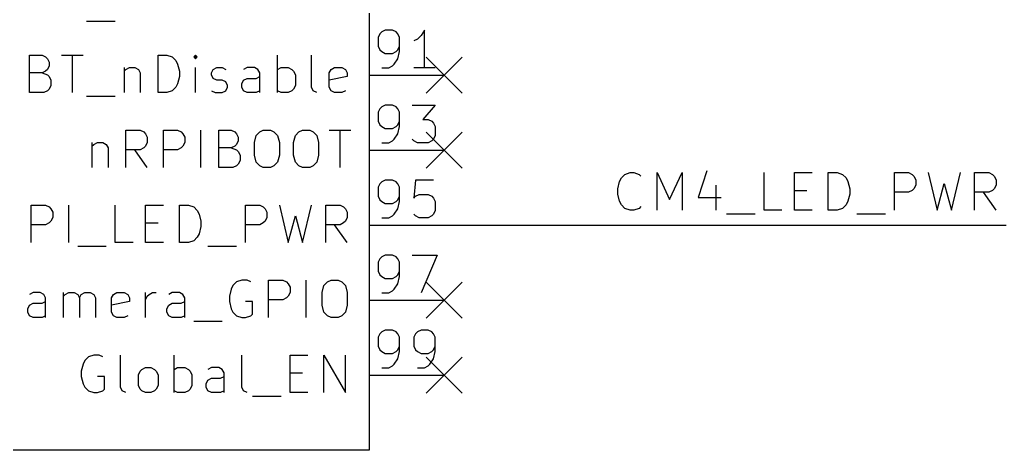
# Model space of a CAD drawing. Header units: millimetres. Extents: x 10 to 287, y -200 to -10.
# Drawn here: x 87.21 to 120.65, y -151.13 to -136.55 of the extents above; entities that cross this region are included whole.
import ezdxf

# ---------------------------------------------------------------- set-up
doc = ezdxf.new("R2010")
doc.units = ezdxf.units.MM
for name, color, linetype in [('BLUE', 174, 'CONTINUOUS'), ('GREENSIXTYFIVE', 129, 'CONTINUOUS'), ('LIGHTGREEN', 92, 'CONTINUOUS'), ('LIGHTRED', 12, 'CONTINUOUS'), ('RED', 14, 'CONTINUOUS'), ('REDSIX', 19, 'CONTINUOUS')]:
    doc.layers.add(name, color=color, linetype=linetype)

msp = doc.modelspace()

# ---------------------------------------------------------------- linework, layer by layer
at = {"layer": 'BLUE', "linetype": 'CONTINUOUS'}
for p, q in [((100.9904, -137.8204), (102.2096, -139.0396)), ((102.2096, -137.8204), (100.9904, -139.0396)), ((100.9904, -140.3604), (102.2096, -141.5796)), ((102.2096, -140.3604), (100.9904, -141.5796)), ((100.9904, -145.4404), (102.2096, -146.6596)), ((102.2096, -145.4404), (100.9904, -146.6596)), ((100.9904, -147.9804), (102.2096, -149.1996)), ((102.2096, -147.9804), (100.9904, -149.1996))]:
    msp.add_line(p, q, dxfattribs=at)
at = {"layer": 'GREENSIXTYFIVE', "linetype": 'CONTINUOUS'}
for p, q in [((89.4807, -136.5985), (90.4483, -136.5985)), ((87.5454, -139.0175), (87.5454, -137.7475)), ((87.5454, -137.7475), (87.9688, -137.7475)), ((87.9688, -137.7475), (88.0897, -137.808)), ((88.634, -137.7475), (89.3597, -137.7475)), ((88.9969, -139.0175), (88.9969, -137.7475)), ((91.8996, -139.0175), (91.8996, -137.7475)), ((91.8996, -137.7475), (92.202, -137.7475)), ((92.202, -137.7475), (92.3834, -137.808)), ((93.1696, -137.7475), (93.1092, -137.808)), ((93.2301, -137.808), (93.1696, -137.7475)), ((93.1696, -137.7475), (93.1696, -137.8685)), ((95.9515, -139.0175), (95.9515, -137.7475)), ((97.1005, -138.8361), (97.1005, -137.7475)), ((88.0897, -137.808), (88.1502, -137.8685)), ((88.1502, -137.8685), (88.2107, -137.9894)), ((88.2107, -137.9894), (88.2107, -138.1104)), ((92.3834, -137.808), (92.5044, -137.929)), ((92.5044, -137.929), (92.5649, -138.0499)), ((92.5649, -138.0499), (92.6253, -138.2918)), ((93.1092, -137.808), (93.1696, -137.8685)), ((93.1696, -137.8685), (93.2301, -137.808)), ((87.9688, -138.3523), (87.5454, -138.3523)), ((88.0897, -138.2918), (87.9688, -138.3523)), ((87.9688, -138.3523), (88.1502, -138.4128)), ((88.1502, -138.2313), (88.0897, -138.2918)), ((88.2107, -138.1104), (88.1502, -138.2313)), ((88.1502, -138.4128), (88.2107, -138.4732)), ((90.7506, -138.1709), (90.7506, -139.0175)), ((90.7506, -138.2918), (90.8111, -138.2313)), ((90.8111, -138.2313), (90.9321, -138.1709)), ((90.9321, -138.1709), (91.1135, -138.1709)), ((91.1135, -138.1709), (91.2344, -138.2313)), ((91.2344, -138.2313), (91.2949, -138.3523)), ((91.2949, -138.3523), (91.2949, -139.0175)), ((92.6253, -138.2918), (92.6253, -138.4732)), ((93.1696, -139.0175), (93.1696, -138.1709)), ((93.714, -138.3523), (93.7744, -138.2313)), ((93.714, -138.4128), (93.714, -138.3523)), ((93.7744, -138.5337), (93.714, -138.4128)), ((93.7744, -138.2313), (93.8954, -138.1709)), ((93.8954, -138.1709), (94.0768, -138.1709)), ((94.0768, -138.1709), (94.1978, -138.2313)), ((94.9235, -138.1709), (94.8025, -138.2313)), ((95.1654, -138.1709), (94.9235, -138.1709)), ((95.2863, -138.2313), (95.1654, -138.1709)), ((95.3468, -138.3523), (95.2863, -138.2313)), ((95.3468, -139.0175), (95.3468, -138.3523)), ((95.9515, -138.2313), (96.0725, -138.1709)), ((96.0725, -138.1709), (96.3144, -138.1709)), ((96.3144, -138.1709), (96.4353, -138.2313)), ((96.4353, -138.2313), (96.4958, -138.2918)), ((96.4958, -138.2918), (96.5563, -138.4128)), ((96.5563, -138.4128), (96.5563, -138.7756)), ((97.7053, -138.3523), (97.7657, -138.2313)), ((97.7053, -138.8361), (97.7053, -138.3523)), ((97.7657, -138.2313), (97.8867, -138.1709)), ((97.8867, -138.1709), (98.1286, -138.1709)), ((98.1286, -138.1709), (98.2495, -138.2313)), ((98.2495, -138.2313), (98.31, -138.3523)), ((98.31, -138.3523), (98.31, -138.4732)), ((88.2107, -138.4732), (88.2711, -138.5942)), ((88.2711, -138.5942), (88.2711, -138.7756)), ((92.5649, -138.7151), (92.5044, -138.8361)), ((92.6253, -138.4732), (92.5649, -138.7151)), ((93.8954, -138.5942), (93.7744, -138.5337)), ((94.0768, -138.5942), (93.8954, -138.5942)), ((94.1978, -138.6547), (94.0768, -138.5942)), ((94.2582, -138.7756), (94.1978, -138.6547)), ((94.7421, -138.7151), (94.8025, -138.5942)), ((94.7421, -138.8361), (94.7421, -138.7151)), ((94.8025, -138.5942), (94.9235, -138.5337)), ((94.9235, -138.5337), (95.2259, -138.5337)), ((95.2259, -138.5337), (95.3468, -138.4732)), ((98.31, -138.4732), (97.7053, -138.5942)), ((88.0292, -139.0175), (87.5454, -139.0175)), ((88.1502, -138.9571), (88.0292, -139.0175)), ((88.2107, -138.8966), (88.1502, -138.9571)), ((88.2711, -138.7756), (88.2107, -138.8966)), ((92.202, -139.0175), (91.8996, -139.0175)), ((92.3834, -138.9571), (92.202, -139.0175)), ((92.5044, -138.8361), (92.3834, -138.9571)), ((93.714, -138.9571), (93.8349, -139.0175)), ((93.8349, -139.0175), (94.0768, -139.0175)), ((94.0768, -139.0175), (94.1978, -138.9571)), ((94.1978, -138.9571), (94.2582, -138.8361)), ((94.2582, -138.8361), (94.2582, -138.7756)), ((94.8025, -138.9571), (94.7421, -138.8361)), ((94.9235, -139.0175), (94.8025, -138.9571)), ((95.2259, -139.0175), (94.9235, -139.0175)), ((95.3468, -138.9571), (95.2259, -139.0175)), ((96.0725, -139.0175), (95.9515, -138.9571)), ((96.3144, -139.0175), (96.0725, -139.0175)), ((96.4353, -138.9571), (96.3144, -139.0175)), ((96.4958, -138.8966), (96.4353, -138.9571)), ((96.5563, -138.7756), (96.4958, -138.8966)), ((97.161, -138.9571), (97.1005, -138.8361)), ((97.282, -139.0175), (97.161, -138.9571)), ((97.7657, -138.9571), (97.7053, -138.8361)), ((97.8867, -139.0175), (97.7657, -138.9571)), ((98.1286, -139.0175), (97.8867, -139.0175)), ((98.2495, -138.9571), (98.1286, -139.0175)), ((89.4807, -139.1385), (90.4483, -139.1385)), ((90.8109, -141.5575), (90.8109, -140.2875)), ((90.8109, -140.2875), (91.2947, -140.2875)), ((91.2947, -140.2875), (91.4157, -140.348)), ((91.4157, -140.348), (91.4762, -140.4085)), ((91.4762, -140.4085), (91.5366, -140.5294)), ((92.0809, -141.5575), (92.0809, -140.2875)), ((92.0809, -140.2875), (92.5647, -140.2875)), ((92.5647, -140.2875), (92.6857, -140.348)), ((92.6857, -140.348), (92.7462, -140.4085)), ((92.7462, -140.4085), (92.8066, -140.5294)), ((93.3509, -141.5575), (93.3509, -140.2875)), ((93.9557, -141.5575), (93.9557, -140.2875)), ((93.9557, -140.2875), (94.3791, -140.2875)), ((94.3791, -140.2875), (94.5, -140.348)), ((94.5, -140.348), (94.5605, -140.4085)), ((94.5605, -140.4085), (94.621, -140.5294)), ((95.2257, -140.469), (95.3467, -140.348)), ((95.3467, -140.348), (95.4676, -140.2875)), ((95.4676, -140.2875), (95.7095, -140.2875)), ((95.7095, -140.2875), (95.8305, -140.348)), ((95.8305, -140.348), (95.9514, -140.469)), ((96.5562, -140.469), (96.6772, -140.348)), ((96.6772, -140.348), (96.7981, -140.2875)), ((96.7981, -140.2875), (97.04, -140.2875)), ((97.04, -140.2875), (97.161, -140.348)), ((97.161, -140.348), (97.2819, -140.469)), ((97.7053, -140.2875), (98.431, -140.2875)), ((98.0682, -141.5575), (98.0682, -140.2875)), ((89.6619, -140.7109), (89.6619, -141.5575)), ((89.7224, -140.7713), (89.8434, -140.7109)), ((89.8434, -140.7109), (90.0248, -140.7109)), ((90.0248, -140.7109), (90.1457, -140.7713)), ((91.5366, -140.7109), (91.4762, -140.8318)), ((91.5366, -140.5294), (91.5366, -140.7109)), ((92.8066, -140.7109), (92.7462, -140.8318)), ((92.8066, -140.5294), (92.8066, -140.7109)), ((94.621, -140.6504), (94.5605, -140.7713)), ((94.621, -140.5294), (94.621, -140.6504)), ((95.1653, -140.7109), (95.2257, -140.469)), ((95.1653, -141.1342), (95.1653, -140.7109)), ((95.9514, -140.469), (96.0119, -140.7109)), ((96.0119, -140.7109), (96.0119, -141.1342)), ((96.4958, -140.7109), (96.5562, -140.469)), ((96.4958, -141.1342), (96.4958, -140.7109)), ((97.2819, -140.469), (97.3424, -140.7109)), ((97.3424, -140.7109), (97.3424, -141.1342)), ((89.6619, -140.8318), (89.7224, -140.7713)), ((90.1457, -140.7713), (90.2062, -140.8923)), ((90.2062, -140.8923), (90.2062, -141.5575)), ((91.2947, -140.9528), (90.8109, -140.9528)), ((91.5366, -141.5575), (91.1133, -140.9528)), ((91.4157, -140.8923), (91.2947, -140.9528)), ((91.4762, -140.8318), (91.4157, -140.8923)), ((92.5647, -140.9528), (92.0809, -140.9528)), ((92.6857, -140.8923), (92.5647, -140.9528)), ((92.7462, -140.8318), (92.6857, -140.8923)), ((94.3791, -140.8923), (93.9557, -140.8923)), ((94.5, -140.8318), (94.3791, -140.8923)), ((94.3791, -140.8923), (94.5605, -140.9528)), ((94.5605, -140.7713), (94.5, -140.8318)), ((94.5605, -140.9528), (94.621, -141.0132)), ((94.621, -141.0132), (94.6814, -141.1342)), ((94.621, -141.4366), (94.5605, -141.4971)), ((94.6814, -141.3156), (94.621, -141.4366)), ((94.6814, -141.1342), (94.6814, -141.3156)), ((95.2257, -141.3761), (95.1653, -141.1342)), ((95.3467, -141.4971), (95.2257, -141.3761)), ((95.9514, -141.3761), (95.8305, -141.4971)), ((96.0119, -141.1342), (95.9514, -141.3761)), ((96.5562, -141.3761), (96.4958, -141.1342)), ((96.6772, -141.4971), (96.5562, -141.3761)), ((97.2819, -141.3761), (97.161, -141.4971)), ((97.3424, -141.1342), (97.2819, -141.3761)), ((94.4395, -141.5575), (93.9557, -141.5575)), ((94.5605, -141.4971), (94.4395, -141.5575)), ((95.4676, -141.5575), (95.3467, -141.4971)), ((95.7095, -141.5575), (95.4676, -141.5575)), ((95.8305, -141.4971), (95.7095, -141.5575)), ((96.7981, -141.5575), (96.6772, -141.4971)), ((97.04, -141.5575), (96.7981, -141.5575)), ((97.161, -141.4971), (97.04, -141.5575)), ((87.6058, -144.0975), (87.6058, -142.8275)), ((87.6058, -142.8275), (88.0896, -142.8275)), ((88.0896, -142.8275), (88.2106, -142.888)), ((88.2106, -142.888), (88.2711, -142.9485)), ((88.2711, -142.9485), (88.3315, -143.0694)), ((88.3315, -143.0694), (88.3315, -143.2509)), ((88.8758, -144.0975), (88.8758, -142.8275)), ((90.4482, -144.0975), (90.4482, -142.8275)), ((91.4763, -144.0975), (91.4763, -142.8275)), ((91.4763, -142.8275), (92.0811, -142.8275)), ((92.6253, -144.0975), (92.6253, -142.8275)), ((92.6253, -142.8275), (92.9277, -142.8275)), ((92.9277, -142.8275), (93.1091, -142.888)), ((93.1091, -142.888), (93.2301, -143.009)), ((93.2301, -143.009), (93.2906, -143.1299)), ((94.8629, -144.0975), (94.8629, -142.8275)), ((94.8629, -142.8275), (95.3467, -142.8275)), ((95.3467, -142.8275), (95.4677, -142.888)), ((95.4677, -142.888), (95.5282, -142.9485)), ((95.5282, -142.9485), (95.5886, -143.0694)), ((95.5886, -143.0694), (95.5886, -143.2509)), ((96.012, -142.8275), (96.3144, -144.0975)), ((96.7982, -144.0975), (97.1006, -142.8275)), ((97.5843, -144.0975), (97.5843, -142.8275)), ((97.5843, -142.8275), (98.0681, -142.8275)), ((98.0681, -142.8275), (98.1891, -142.888)), ((98.1891, -142.888), (98.2496, -142.9485)), ((98.2496, -142.9485), (98.31, -143.0694)), ((98.31, -143.0694), (98.31, -143.2509)), ((88.2106, -143.4323), (88.0896, -143.4928)), ((88.2711, -143.3718), (88.2106, -143.4323)), ((88.3315, -143.2509), (88.2711, -143.3718)), ((91.4763, -143.4323), (91.8997, -143.4323)), ((93.2906, -143.1299), (93.351, -143.3718)), ((93.351, -143.3718), (93.351, -143.5532)), ((95.4677, -143.4323), (95.3467, -143.4928)), ((95.5282, -143.3718), (95.4677, -143.4323)), ((95.5886, -143.2509), (95.5282, -143.3718)), ((96.3144, -144.0975), (96.5563, -143.1904)), ((96.5563, -143.1904), (96.7982, -144.0975)), ((98.1891, -143.4323), (98.0681, -143.4928)), ((98.2496, -143.3718), (98.1891, -143.4323)), ((98.31, -143.2509), (98.2496, -143.3718)), ((88.0896, -143.4928), (87.6058, -143.4928)), ((93.351, -143.5532), (93.2906, -143.7951)), ((95.3467, -143.4928), (94.8629, -143.4928)), ((98.0681, -143.4928), (97.5843, -143.4928)), ((98.31, -144.0975), (97.8867, -143.4928)), ((91.053, -144.0975), (90.4482, -144.0975)), ((92.0811, -144.0975), (91.4763, -144.0975)), ((92.9277, -144.0975), (92.6253, -144.0975)), ((93.1091, -144.0371), (92.9277, -144.0975)), ((93.2301, -143.9161), (93.1091, -144.0371)), ((93.2906, -143.7951), (93.2301, -143.9161)), ((89.1783, -144.2185), (90.1459, -144.2185)), ((93.593, -144.2185), (94.5606, -144.2185)), ((94.5605, -145.428), (94.4395, -145.549)), ((94.7419, -145.3675), (94.5605, -145.428)), ((94.9233, -145.3675), (94.7419, -145.3675)), ((95.0443, -145.428), (94.9233, -145.3675)), ((95.649, -146.6375), (95.649, -145.3675)), ((95.649, -145.3675), (96.1328, -145.3675)), ((96.1328, -145.3675), (96.2538, -145.428)), ((96.2538, -145.428), (96.3143, -145.4885)), ((96.919, -146.6375), (96.919, -145.3675)), ((97.5238, -145.549), (97.6448, -145.428)), ((97.6448, -145.428), (97.7657, -145.3675)), ((97.7657, -145.3675), (98.0076, -145.3675)), ((98.0076, -145.3675), (98.1286, -145.428)), ((98.1286, -145.428), (98.2495, -145.549)), ((94.379, -145.6699), (94.3186, -145.9118)), ((94.4395, -145.549), (94.379, -145.6699)), ((96.3143, -145.4885), (96.3747, -145.6094)), ((96.3747, -145.6094), (96.3747, -145.7909)), ((97.4634, -145.7909), (97.5238, -145.549)), ((98.2495, -145.549), (98.31, -145.7909)), ((87.6663, -145.7909), (87.5453, -145.8513)), ((87.9082, -145.7909), (87.6663, -145.7909)), ((88.0291, -145.8513), (87.9082, -145.7909)), ((87.9687, -146.1537), (88.0896, -146.0932)), ((88.0896, -145.9723), (88.0291, -145.8513)), ((88.0896, -146.6375), (88.0896, -145.9723)), ((88.6943, -146.6375), (88.6943, -145.7909)), ((88.6943, -145.9118), (88.7548, -145.8513)), ((88.7548, -145.8513), (88.8758, -145.7909)), ((88.8758, -145.7909), (89.0572, -145.7909)), ((89.0572, -145.7909), (89.1781, -145.8513)), ((89.1781, -145.8513), (89.2386, -145.9723)), ((89.2386, -145.9723), (89.2991, -145.8513)), ((89.2386, -145.9723), (89.2386, -146.6375)), ((89.2991, -145.8513), (89.42, -145.7909)), ((89.42, -145.7909), (89.6015, -145.7909)), ((89.6015, -145.7909), (89.7224, -145.8513)), ((89.7224, -145.8513), (89.7829, -145.9723)), ((89.7829, -145.9723), (89.7829, -146.6375)), ((90.3272, -145.9723), (90.3876, -145.8513)), ((90.3272, -146.4561), (90.3272, -145.9723)), ((90.9319, -146.0932), (90.3272, -146.2142)), ((90.3876, -145.8513), (90.5086, -145.7909)), ((90.5086, -145.7909), (90.7505, -145.7909)), ((90.7505, -145.7909), (90.8714, -145.8513)), ((90.8714, -145.8513), (90.9319, -145.9723)), ((90.9319, -145.9723), (90.9319, -146.0932)), ((91.4762, -146.6375), (91.4762, -145.7909)), ((91.4762, -146.0328), (91.5367, -145.9118)), ((91.5367, -145.9118), (91.5972, -145.8513)), ((91.5972, -145.8513), (91.7181, -145.7909)), ((91.7181, -145.7909), (91.8391, -145.7909)), ((92.3834, -145.7909), (92.2624, -145.8513)), ((92.6253, -145.7909), (92.3834, -145.7909)), ((92.7462, -145.8513), (92.6253, -145.7909)), ((92.6858, -146.1537), (92.8067, -146.0932)), ((92.8067, -145.9723), (92.7462, -145.8513)), ((92.8067, -146.6375), (92.8067, -145.9723)), ((94.3186, -145.9118), (94.3186, -146.0932)), ((94.3186, -146.0932), (94.379, -146.3351)), ((95.1047, -146.0932), (94.8628, -146.0932)), ((95.1047, -146.5166), (95.1047, -146.0932)), ((96.1328, -146.0328), (95.649, -146.0328)), ((96.2538, -145.9723), (96.1328, -146.0328)), ((96.3143, -145.9118), (96.2538, -145.9723)), ((96.3747, -145.7909), (96.3143, -145.9118)), ((97.4634, -146.2142), (97.4634, -145.7909)), ((98.31, -145.7909), (98.31, -146.2142)), ((87.4849, -146.3351), (87.5453, -146.2142)), ((87.4849, -146.4561), (87.4849, -146.3351)), ((87.5453, -146.2142), (87.6663, -146.1537)), ((87.6663, -146.1537), (87.9687, -146.1537)), ((92.202, -146.3351), (92.2624, -146.2142)), ((92.202, -146.4561), (92.202, -146.3351)), ((92.2624, -146.2142), (92.3834, -146.1537)), ((92.3834, -146.1537), (92.6858, -146.1537)), ((94.379, -146.3351), (94.4395, -146.4561)), ((97.5238, -146.4561), (97.4634, -146.2142)), ((98.31, -146.2142), (98.2495, -146.4561)), ((87.5453, -146.5771), (87.4849, -146.4561)), ((87.6663, -146.6375), (87.5453, -146.5771)), ((87.9687, -146.6375), (87.6663, -146.6375)), ((88.0896, -146.5771), (87.9687, -146.6375)), ((90.3876, -146.5771), (90.3272, -146.4561)), ((90.5086, -146.6375), (90.3876, -146.5771)), ((90.7505, -146.6375), (90.5086, -146.6375)), ((90.8714, -146.5771), (90.7505, -146.6375)), ((92.2624, -146.5771), (92.202, -146.4561)), ((92.3834, -146.6375), (92.2624, -146.5771)), ((92.6858, -146.6375), (92.3834, -146.6375)), ((92.8067, -146.5771), (92.6858, -146.6375)), ((93.1091, -146.7585), (94.0767, -146.7585)), ((94.4395, -146.4561), (94.5605, -146.5771)), ((94.5605, -146.5771), (94.7419, -146.6375)), ((94.7419, -146.6375), (94.8628, -146.6375)), ((94.8628, -146.6375), (95.0443, -146.5771)), ((95.0443, -146.5771), (95.1047, -146.5166)), ((97.6448, -146.5771), (97.5238, -146.4561)), ((97.7657, -146.6375), (97.6448, -146.5771)), ((98.0076, -146.6375), (97.7657, -146.6375)), ((98.1286, -146.5771), (98.0076, -146.6375)), ((98.2495, -146.4561), (98.1286, -146.5771)), ((89.4203, -148.089), (89.3598, -148.2099)), ((89.5413, -147.968), (89.4203, -148.089)), ((89.7227, -147.9075), (89.5413, -147.968)), ((89.9041, -147.9075), (89.7227, -147.9075)), ((90.0251, -147.968), (89.9041, -147.9075)), ((90.6298, -148.9961), (90.6298, -147.9075)), ((92.444, -149.1775), (92.444, -147.9075)), ((94.742, -148.9961), (94.742, -147.9075)), ((96.3748, -149.1775), (96.3748, -147.9075)), ((96.3748, -147.9075), (96.9796, -147.9075)), ((97.5238, -149.1775), (97.5238, -147.9075)), ((97.5238, -147.9075), (98.2495, -149.1775)), ((98.2495, -149.1775), (98.2495, -147.9075)), ((89.3598, -148.2099), (89.2994, -148.4518)), ((89.2994, -148.4518), (89.2994, -148.6332)), ((91.2346, -148.5728), (91.295, -148.4518)), ((91.295, -148.4518), (91.3555, -148.3913)), ((91.3555, -148.3913), (91.4765, -148.3309)), ((91.4765, -148.3309), (91.6579, -148.3309)), ((91.6579, -148.3309), (91.7788, -148.3913)), ((91.7788, -148.3913), (91.8393, -148.4518)), ((91.8393, -148.4518), (91.8998, -148.5728)), ((92.444, -148.3913), (92.565, -148.3309)), ((92.565, -148.3309), (92.8069, -148.3309)), ((92.8069, -148.3309), (92.9278, -148.3913)), ((92.9278, -148.3913), (92.9883, -148.4518)), ((92.9883, -148.4518), (93.0488, -148.5728)), ((93.714, -148.3309), (93.593, -148.3913)), ((93.9559, -148.3309), (93.714, -148.3309)), ((94.0768, -148.3913), (93.9559, -148.3309)), ((94.1373, -148.5123), (94.0768, -148.3913)), ((89.2994, -148.6332), (89.3598, -148.8751)), ((90.0855, -148.6332), (89.8436, -148.6332)), ((90.0855, -149.0566), (90.0855, -148.6332)), ((91.2346, -148.9356), (91.2346, -148.5728)), ((91.8998, -148.5728), (91.8998, -148.9356)), ((93.0488, -148.5728), (93.0488, -148.9356)), ((93.5326, -148.8751), (93.593, -148.7542)), ((93.593, -148.7542), (93.714, -148.6937)), ((93.714, -148.6937), (94.0164, -148.6937)), ((94.0164, -148.6937), (94.1373, -148.6332)), ((94.1373, -149.1775), (94.1373, -148.5123)), ((96.3748, -148.5123), (96.7982, -148.5123)), ((89.3598, -148.8751), (89.4203, -148.9961)), ((89.4203, -148.9961), (89.5413, -149.1171)), ((89.5413, -149.1171), (89.7227, -149.1775)), ((89.8436, -149.1775), (90.0251, -149.1171)), ((90.0251, -149.1171), (90.0855, -149.0566)), ((90.6903, -149.1171), (90.6298, -148.9961)), ((90.8113, -149.1775), (90.6903, -149.1171)), ((91.295, -149.0566), (91.2346, -148.9356)), ((91.3555, -149.1171), (91.295, -149.0566)), ((91.4765, -149.1775), (91.3555, -149.1171)), ((91.7788, -149.1171), (91.6579, -149.1775)), ((91.8393, -149.0566), (91.7788, -149.1171)), ((91.8998, -148.9356), (91.8393, -149.0566)), ((92.565, -149.1775), (92.444, -149.1171)), ((92.9278, -149.1171), (92.8069, -149.1775)), ((92.9883, -149.0566), (92.9278, -149.1171)), ((93.0488, -148.9356), (92.9883, -149.0566)), ((93.5326, -148.9961), (93.5326, -148.8751)), ((93.593, -149.1171), (93.5326, -148.9961)), ((93.714, -149.1775), (93.593, -149.1171)), ((94.1373, -149.1171), (94.0164, -149.1775)), ((94.8025, -149.1171), (94.742, -148.9961)), ((94.9235, -149.1775), (94.8025, -149.1171)), ((89.7227, -149.1775), (89.8436, -149.1775)), ((91.6579, -149.1775), (91.4765, -149.1775)), ((92.8069, -149.1775), (92.565, -149.1775)), ((94.0164, -149.1775), (93.714, -149.1775)), ((95.1049, -149.2985), (96.0725, -149.2985)), ((96.9796, -149.1775), (96.3748, -149.1775))]:
    msp.add_line(p, q, dxfattribs=at)
at = {"layer": 'LIGHTGREEN', "linetype": 'CONTINUOUS'}
msp.add_line((101.6, -143.51), (120.65, -143.51), dxfattribs=at)
at = {"layer": 'LIGHTRED', "linetype": 'CONTINUOUS'}
for p, q in [((99.4228, -137.0239), (99.3624, -137.1448)), ((99.4833, -136.9634), (99.4228, -137.0239)), ((99.6043, -136.9029), (99.4833, -136.9634)), ((99.8462, -136.9029), (99.6043, -136.9029)), ((99.9671, -136.9634), (99.8462, -136.9029)), ((100.0276, -137.0239), (99.9671, -136.9634)), ((100.0881, -137.1448), (100.0276, -137.0239)), ((100.8138, -137.0844), (100.6928, -137.2053)), ((100.9347, -136.9029), (100.8138, -137.0844)), ((100.9347, -138.1729), (100.9347, -136.9029)), ((99.3624, -137.1448), (99.3624, -137.4472)), ((100.0881, -137.6286), (100.0881, -137.1448)), ((100.6928, -137.2053), (100.5719, -137.2658)), ((99.3624, -137.4472), (99.4228, -137.5682)), ((99.4228, -137.5682), (99.4833, -137.6286)), ((99.4833, -137.6286), (99.6043, -137.6891)), ((99.6043, -137.6891), (99.8462, -137.6891)), ((99.8462, -137.6891), (99.9671, -137.6286)), ((99.9671, -137.6286), (100.0276, -137.5682)), ((100.0276, -137.5682), (100.0881, -137.4472)), ((100.0276, -137.8705), (100.0881, -137.6286)), ((99.8462, -138.1125), (99.9066, -138.052)), ((99.9066, -138.052), (100.0276, -137.8705)), ((99.4833, -138.1729), (99.7252, -138.1729)), ((99.7252, -138.1729), (99.8462, -138.1125)), ((101.2976, -138.1729), (100.5719, -138.1729)), ((99.4228, -139.5639), (99.3624, -139.6848)), ((99.3624, -139.6848), (99.3624, -139.9872)), ((99.4833, -139.5034), (99.4228, -139.5639)), ((99.6043, -139.4429), (99.4833, -139.5034)), ((99.8462, -139.4429), (99.6043, -139.4429)), ((99.9671, -139.5034), (99.8462, -139.4429)), ((100.0276, -139.5639), (99.9671, -139.5034)), ((100.0881, -139.6848), (100.0276, -139.5639)), ((100.0881, -140.1686), (100.0881, -139.6848)), ((100.5114, -139.4429), (101.2976, -139.4429)), ((101.2976, -139.4429), (100.8742, -139.9267)), ((99.3624, -139.9872), (99.4228, -140.1082)), ((100.0276, -140.1082), (100.0881, -139.9872)), ((100.8742, -139.9267), (101.0557, -139.9267)), ((101.0557, -139.9267), (101.1766, -139.9872)), ((101.1766, -139.9872), (101.2371, -140.0477)), ((101.2371, -140.0477), (101.2976, -140.1686)), ((99.4228, -140.1082), (99.4833, -140.1686)), ((99.4833, -140.1686), (99.6043, -140.2291)), ((99.6043, -140.2291), (99.8462, -140.2291)), ((99.8462, -140.2291), (99.9671, -140.1686)), ((99.9066, -140.592), (100.0276, -140.4105)), ((99.9671, -140.1686), (100.0276, -140.1082)), ((100.0276, -140.4105), (100.0881, -140.1686)), ((101.2976, -140.1686), (101.2976, -140.471)), ((99.4833, -140.7129), (99.7252, -140.7129)), ((99.7252, -140.7129), (99.8462, -140.6525)), ((99.8462, -140.6525), (99.9066, -140.592)), ((100.5719, -140.6525), (100.5114, -140.592)), ((100.6928, -140.7129), (100.5719, -140.6525)), ((101.0557, -140.7129), (100.6928, -140.7129)), ((101.1766, -140.6525), (101.0557, -140.7129)), ((101.2371, -140.592), (101.1766, -140.6525)), ((101.2976, -140.471), (101.2371, -140.592)), ((99.4228, -142.1039), (99.3624, -142.2248)), ((99.4833, -142.0434), (99.4228, -142.1039)), ((99.6043, -141.9829), (99.4833, -142.0434)), ((99.8462, -141.9829), (99.6043, -141.9829)), ((99.9671, -142.0434), (99.8462, -141.9829)), ((100.0276, -142.1039), (99.9671, -142.0434)), ((100.0881, -142.2248), (100.0276, -142.1039)), ((100.6323, -141.9829), (100.5719, -142.5877)), ((101.2371, -141.9829), (100.6323, -141.9829)), ((99.3624, -142.2248), (99.3624, -142.5272)), ((100.0881, -142.7086), (100.0881, -142.2248)), ((99.3624, -142.5272), (99.4228, -142.6482)), ((99.4228, -142.6482), (99.4833, -142.7086)), ((99.4833, -142.7086), (99.6043, -142.7691)), ((99.6043, -142.7691), (99.8462, -142.7691)), ((99.8462, -142.7691), (99.9671, -142.7086)), ((99.9671, -142.7086), (100.0276, -142.6482)), ((100.0276, -142.6482), (100.0881, -142.5272)), ((100.0276, -142.9505), (100.0881, -142.7086)), ((100.5719, -142.5877), (100.6323, -142.5272)), ((100.6323, -142.5272), (100.7533, -142.4667)), ((100.7533, -142.4667), (101.0557, -142.4667)), ((101.0557, -142.4667), (101.1766, -142.5272)), ((101.1766, -142.5272), (101.2371, -142.5877)), ((101.2371, -142.5877), (101.2976, -142.7086)), ((101.2976, -142.7086), (101.2976, -143.011)), ((99.9066, -143.132), (100.0276, -142.9505)), ((101.2976, -143.011), (101.2371, -143.132)), ((99.4833, -143.2529), (99.7252, -143.2529)), ((99.7252, -143.2529), (99.8462, -143.1925)), ((99.8462, -143.1925), (99.9066, -143.132)), ((100.6323, -143.1925), (100.5719, -143.132)), ((100.7533, -143.2529), (100.6323, -143.1925)), ((101.0557, -143.2529), (100.7533, -143.2529)), ((101.1766, -143.1925), (101.0557, -143.2529)), ((101.2371, -143.132), (101.1766, -143.1925)), ((99.4228, -144.6439), (99.3624, -144.7648)), ((99.3624, -144.7648), (99.3624, -145.0672)), ((99.4833, -144.5834), (99.4228, -144.6439)), ((99.6043, -144.5229), (99.4833, -144.5834)), ((99.8462, -144.5229), (99.6043, -144.5229)), ((99.9671, -144.5834), (99.8462, -144.5229)), ((100.0276, -144.6439), (99.9671, -144.5834)), ((100.0881, -144.7648), (100.0276, -144.6439)), ((100.0881, -145.2486), (100.0881, -144.7648)), ((100.5114, -144.5229), (101.358, -144.5229)), ((101.358, -144.5229), (100.8138, -145.7929)), ((99.3624, -145.0672), (99.4228, -145.1882)), ((100.0276, -145.1882), (100.0881, -145.0672)), ((99.4228, -145.1882), (99.4833, -145.2486)), ((99.4833, -145.2486), (99.6043, -145.3091)), ((99.6043, -145.3091), (99.8462, -145.3091)), ((99.8462, -145.3091), (99.9671, -145.2486)), ((99.9671, -145.2486), (100.0276, -145.1882)), ((100.0276, -145.4905), (100.0881, -145.2486)), ((99.7252, -145.7929), (99.8462, -145.7325)), ((99.8462, -145.7325), (99.9066, -145.672)), ((99.9066, -145.672), (100.0276, -145.4905)), ((99.4833, -145.7929), (99.7252, -145.7929)), ((99.4833, -147.1234), (99.4228, -147.1839)), ((99.6043, -147.0629), (99.4833, -147.1234)), ((99.8462, -147.0629), (99.6043, -147.0629)), ((99.9671, -147.1234), (99.8462, -147.0629)), ((100.0276, -147.1839), (99.9671, -147.1234)), ((100.6928, -147.1234), (100.6323, -147.1839)), ((100.8138, -147.0629), (100.6928, -147.1234)), ((101.0557, -147.0629), (100.8138, -147.0629)), ((101.1766, -147.1234), (101.0557, -147.0629)), ((101.2371, -147.1839), (101.1766, -147.1234)), ((99.4228, -147.1839), (99.3624, -147.3048)), ((99.3624, -147.3048), (99.3624, -147.6072)), ((100.0881, -147.3048), (100.0276, -147.1839)), ((100.0881, -147.7886), (100.0881, -147.3048)), ((100.6323, -147.1839), (100.5719, -147.3048)), ((100.5719, -147.3048), (100.5719, -147.6072)), ((101.2976, -147.3048), (101.2371, -147.1839)), ((101.2976, -147.7886), (101.2976, -147.3048)), ((99.3624, -147.6072), (99.4228, -147.7282)), ((99.4228, -147.7282), (99.4833, -147.7886)), ((99.4833, -147.7886), (99.6043, -147.8491)), ((99.8462, -147.8491), (99.9671, -147.7886)), ((99.9671, -147.7886), (100.0276, -147.7282)), ((100.0276, -147.7282), (100.0881, -147.6072)), ((100.0276, -148.0305), (100.0881, -147.7886)), ((100.5719, -147.6072), (100.6323, -147.7282)), ((100.6323, -147.7282), (100.6928, -147.7886)), ((100.6928, -147.7886), (100.8138, -147.8491)), ((101.0557, -147.8491), (101.1766, -147.7886)), ((101.1766, -147.7886), (101.2371, -147.7282)), ((101.2371, -147.7282), (101.2976, -147.6072)), ((101.2371, -148.0305), (101.2976, -147.7886)), ((99.6043, -147.8491), (99.8462, -147.8491)), ((99.9066, -148.212), (100.0276, -148.0305)), ((100.8138, -147.8491), (101.0557, -147.8491)), ((101.1161, -148.212), (101.2371, -148.0305)), ((99.4833, -148.3329), (99.7252, -148.3329)), ((99.7252, -148.3329), (99.8462, -148.2725)), ((99.8462, -148.2725), (99.9066, -148.212)), ((100.6928, -148.3329), (100.9347, -148.3329)), ((100.9347, -148.3329), (101.0557, -148.2725)), ((101.0557, -148.2725), (101.1161, -148.212))]:
    msp.add_line(p, q, dxfattribs=at)
at = {"layer": 'RED', "linetype": 'CONTINUOUS'}
for p, q in [((99.06, -21.59), (99.06, -151.13)), ((99.06, -138.43), (101.6, -138.43)), ((99.06, -140.97), (101.6, -140.97)), ((99.06, -143.51), (101.6, -143.51)), ((99.06, -146.05), (101.6, -146.05)), ((99.06, -148.59), (101.6, -148.59)), ((99.06, -151.13), (43.18, -151.13))]:
    msp.add_line(p, q, dxfattribs=at)
at = {"layer": 'REDSIX', "linetype": 'CONTINUOUS'}
for p, q in [((107.7248, -141.7874), (107.9062, -141.7269)), ((107.9062, -141.7269), (108.0271, -141.7269)), ((108.0271, -141.7269), (108.2086, -141.7874)), ((108.8133, -142.9969), (108.8133, -141.7269)), ((108.8133, -141.7269), (109.2367, -142.6341)), ((109.2367, -142.6341), (109.66, -141.7269)), ((109.66, -141.7269), (109.66, -142.9969)), ((110.5066, -141.6665), (110.2043, -142.5736)), ((112.4418, -142.9969), (112.4418, -141.7269)), ((113.4699, -142.9969), (113.4699, -141.7269)), ((113.4699, -141.7269), (114.0747, -141.7269)), ((114.6189, -142.9969), (114.6189, -141.7269)), ((114.6189, -141.7269), (114.9213, -141.7269)), ((114.9213, -141.7269), (115.1027, -141.7874)), ((116.8565, -142.9969), (116.8565, -141.7269)), ((116.8565, -141.7269), (117.3403, -141.7269)), ((117.3403, -141.7269), (117.4613, -141.7874)), ((118.0056, -141.7269), (118.308, -142.9969)), ((118.7918, -142.9969), (119.0942, -141.7269)), ((119.5779, -142.9969), (119.5779, -141.7269)), ((119.5779, -141.7269), (120.0617, -141.7269)), ((120.0617, -141.7269), (120.1827, -141.7874)), ((107.4829, -142.2712), (107.5433, -142.0293)), ((107.5433, -142.0293), (107.6038, -141.9084)), ((107.6038, -141.9084), (107.7248, -141.7874)), ((108.2086, -141.7874), (108.269, -141.8479)), ((115.1027, -141.7874), (115.2237, -141.9084)), ((115.2237, -141.9084), (115.2842, -142.0293)), ((115.2842, -142.0293), (115.3446, -142.2712)), ((117.4613, -141.7874), (117.5218, -141.8479)), ((117.5218, -141.8479), (117.5822, -141.9688)), ((117.5822, -141.9688), (117.5822, -142.1503)), ((118.308, -142.9969), (118.5499, -142.0898)), ((118.5499, -142.0898), (118.7918, -142.9969)), ((120.1827, -141.7874), (120.2432, -141.8479)), ((120.2432, -141.8479), (120.3036, -141.9688)), ((120.3036, -141.9688), (120.3036, -142.1503)), ((107.4829, -142.4526), (107.4829, -142.2712)), ((110.809, -142.1503), (110.809, -142.9969)), ((113.4699, -142.3317), (113.8933, -142.3317)), ((115.3446, -142.2712), (115.3446, -142.4526)), ((117.3403, -142.3922), (116.8565, -142.3922)), ((117.4613, -142.3317), (117.3403, -142.3922)), ((117.5218, -142.2712), (117.4613, -142.3317)), ((117.5822, -142.1503), (117.5218, -142.2712)), ((120.0617, -142.3922), (119.5779, -142.3922)), ((120.3036, -142.9969), (119.8803, -142.3922)), ((120.1827, -142.3317), (120.0617, -142.3922)), ((120.2432, -142.2712), (120.1827, -142.3317)), ((120.3036, -142.1503), (120.2432, -142.2712)), ((107.5433, -142.6945), (107.4829, -142.4526)), ((107.6038, -142.8155), (107.5433, -142.6945)), ((110.2043, -142.5736), (110.9904, -142.5736)), ((115.2842, -142.6945), (115.2237, -142.8155)), ((115.3446, -142.4526), (115.2842, -142.6945)), ((107.7248, -142.9365), (107.6038, -142.8155)), ((107.9062, -142.9969), (107.7248, -142.9365)), ((108.0271, -142.9969), (107.9062, -142.9969)), ((108.2086, -142.9365), (108.0271, -142.9969)), ((108.269, -142.876), (108.2086, -142.9365)), ((113.0466, -142.9969), (112.4418, -142.9969)), ((114.0747, -142.9969), (113.4699, -142.9969)), ((114.9213, -142.9969), (114.6189, -142.9969)), ((115.1027, -142.9365), (114.9213, -142.9969)), ((115.2237, -142.8155), (115.1027, -142.9365)), ((111.1719, -143.1179), (112.1395, -143.1179)), ((115.5866, -143.1179), (116.5542, -143.1179))]:
    msp.add_line(p, q, dxfattribs=at)

doc.saveas('drawing.dxf')
